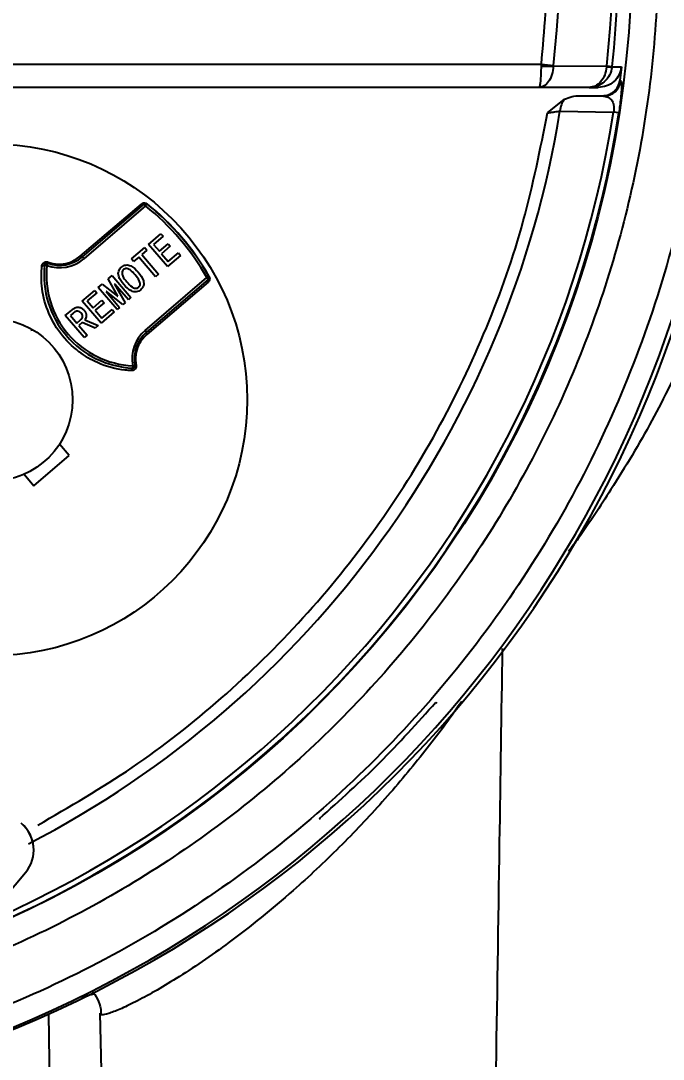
# Model space of a CAD drawing. Header units: millimetres. Extents: x 1465 to 4510, y 540 to 2694.
# Drawn here: x 2370.5 to 2425.7, y 2163.3 to 2252.5 of the extents above; entities that cross this region are included whole.
import ezdxf

# ---------------------------------------------------------------- set-up
doc = ezdxf.new("R2010")
doc.units = ezdxf.units.MM
doc.layers.add('AM_5', color=3, linetype='Continuous', lineweight=25)
doc.styles.add('SLDTEXTSTYLE1', font='txt.shx', dxfattribs={"width": 0.7, "bigfont": 'gbcbig.shx'})
doc.dimstyles.new('SLDDIMSTYLE12$0', dxfattribs={"dimtxt": 12, "dimasz": 10, "dimexe": 0, "dimexo": 0.0625, "dimgap": 0.875, "dimtad": 1, "dimdec": 1, "dimlfac": 1.8, "dimrnd": 1e-09, "dimzin": 12, "dimdsep": 46, "dimtxsty": 'SLDTEXTSTYLE1', "dimcen": 0.09, "dimdle": 8.16, "dimclrd": 3, "dimclre": 3, "dimadec": 0, "dimazin": 3, "dimtfac": 1, "dimtdec": 1, "dimtofl": 0, "dimtmove": 0, "dimatfit": 3, "dimfxl": 0, "dimfrac": 2, "dimtolj": 1, "dimlwd": 5, "dimlwe": 5, "dimarcsym": 0})

# ---------------------------------------------------------------- blocks, each defined once
blk = doc.blocks.new('*D67')
at = {"layer": 'AM_5', "color": 3, "lineweight": 5, "transparency": 16777216}
blk.add_line((2439.758, 2474.228), (2045.358, 2474.228), dxfattribs=at)
at = {"layer": 'AM_5', "color": 3, "linetype": 'Continuous', "lineweight": 5, "transparency": 16777216}
for p, q in [((2045.358, 2464.228), (2045.358, 2150.443)), ((2451.433, 2140.443), (2045.358, 2140.443))]:
    blk.add_line(p, q, dxfattribs=at)
at = {"layer": 'AM_5', "color": 3, "transparency": 16777216}
for points in [[(2043.691, 2464.228), (2047.025, 2464.228), (2045.358, 2474.228)], [(2043.691, 2150.443), (2047.025, 2150.443), (2045.358, 2140.443)]]:
    blk.add_solid(points, dxfattribs=at)
at = {"layer": 'Defpoints', "color": 0, "transparency": 16777216}
for p in [(2439.82, 2474.228), (2045.358, 2140.443), (2451.496, 2140.443)]:
    blk.add_point(p, dxfattribs=at)
at = {"layer": 'AM_5', "color": 0, "transparency": 16777216, "insert": (2030.769, 2307.336), "char_height": 12, "attachment_point": 5, "rotation": 90, "style": 'SLDTEXTSTYLE1'}
blk.add_mtext('\\A1;{\\H2.28571x;335}', dxfattribs=at)

msp = doc.modelspace()

# ---------------------------------------------------------------- linework, layer by layer
at = {"color": 7, "linetype": 'Continuous', "lineweight": 25}
for p, q in [((2364.502, 2248.793), (2415.193, 2248.793)), ((2415.19, 2248.633), (2415.193, 2248.793)), ((2415.193, 2248.793), (2416.218, 2248.673)), ((2416.215, 2248.633), (2416.218, 2248.673)), ((2416.215, 2248.633), (2420.801, 2248.641)), ((2420.801, 2248.641), (2420.795, 2248.572)), ((2420.801, 2248.641), (2421.263, 2248.589)), ((2421.261, 2248.572), (2421.263, 2248.589)), ((2421.261, 2248.572), (2422.066, 2248.574)), ((2422.066, 2248.574), (2421.928, 2247.398)), ((2421.928, 2247.398), (2422.023, 2247.365)), ((2414.992, 2246.793), (2364.502, 2246.793)), ((2419.287, 2246.793), (2414.992, 2246.793)), ((2418.495, 2246.083), (2420.536, 2246.049)), ((2418.495, 2246.083), (2420.439, 2246.083)), ((2419.287, 2246.793), (2420.075, 2246.793)), ((2415.713, 2244.609), (2417.187, 2245.783)), ((2416.784, 2244.76), (2421.384, 2244.677)), ((2421.844, 2244.606), (2421.384, 2244.677)), ((2375.551, 2232.278), (2380.813, 2236.772)), ((2375.744, 2232.227), (2381.048, 2236.757)), ((2381.178, 2236.605), (2375.873, 2232.075)), ((2381.048, 2236.757), (2381.178, 2236.605)), ((2381.302, 2236.762), (2381.178, 2236.605)), ((2381.318, 2236.781), (2381.302, 2236.762)), ((2381.423, 2233.294), (2382.501, 2234.215)), ((2382.682, 2234.004), (2381.859, 2233.301)), ((2382.501, 2234.215), (2382.682, 2234.004)), ((2379.967, 2232.05), (2381.112, 2233.028)), ((2381.292, 2232.817), (2380.847, 2232.437)), ((2381.112, 2233.028), (2381.292, 2232.817)), ((2383.047, 2231.393), (2381.423, 2233.294)), ((2381.859, 2233.301), (2382.362, 2232.712)), ((2382.362, 2232.712), (2383.118, 2233.358)), ((2383.299, 2233.147), (2382.543, 2232.501)), ((2383.118, 2233.358), (2383.299, 2233.147)), ((2383.122, 2231.823), (2384, 2232.573)), ((2384, 2232.573), (2384.18, 2232.362)), ((2372.699, 2231.502), (2372.768, 2231.69)), ((2375.873, 2232.075), (2375.744, 2232.227)), ((2380.147, 2231.839), (2379.967, 2232.05)), ((2380.592, 2232.219), (2380.147, 2231.839)), ((2382.035, 2230.529), (2380.592, 2232.219)), ((2380.847, 2232.437), (2382.291, 2230.748)), ((2382.543, 2232.501), (2383.122, 2231.823)), ((2384.18, 2232.362), (2383.047, 2231.393)), ((2372.699, 2231.502), (2372.5, 2231.523)), ((2382.291, 2230.748), (2382.035, 2230.529)), ((2377.098, 2229.601), (2377.443, 2229.895)), ((2377.443, 2229.895), (2378.76, 2228.848)), ((2377.954, 2230.332), (2378.299, 2230.626)), ((2378.783, 2228.867), (2377.954, 2230.332)), ((2378.299, 2230.626), (2379.923, 2228.725)), ((2378.542, 2229.892), (2378.52, 2229.873)), ((2378.52, 2229.873), (2379.411, 2228.288)), ((2379.7, 2228.535), (2378.542, 2229.892)), ((2381.134, 2225.916), (2386.438, 2230.446)), ((2386.568, 2230.294), (2381.264, 2225.764)), ((2386.546, 2230.059), (2381.285, 2225.566)), ((2386.612, 2230.545), (2386.438, 2230.446)), ((2386.568, 2230.294), (2386.438, 2230.446)), ((2386.634, 2230.557), (2386.612, 2230.545)), ((2375.731, 2228.433), (2376.809, 2229.354)), ((2376.99, 2229.143), (2376.167, 2228.44)), ((2376.809, 2229.354), (2376.99, 2229.143)), ((2378.722, 2227.7), (2377.098, 2229.601)), ((2377.808, 2229.265), (2377.786, 2229.246)), ((2377.786, 2229.246), (2378.944, 2227.89)), ((2379.233, 2228.137), (2377.808, 2229.265)), ((2377.355, 2226.532), (2375.731, 2228.433)), ((2376.167, 2228.44), (2376.67, 2227.851)), ((2376.67, 2227.851), (2377.426, 2228.497)), ((2377.607, 2228.285), (2376.851, 2227.64)), ((2377.426, 2228.497), (2377.607, 2228.285)), ((2378.76, 2228.848), (2378.783, 2228.867)), ((2379.411, 2228.288), (2379.233, 2228.137)), ((2379.923, 2228.725), (2379.7, 2228.535)), ((2374.275, 2227.189), (2374.83, 2227.664)), ((2375.898, 2225.288), (2374.275, 2227.189)), ((2374.955, 2227.405), (2374.711, 2227.196)), ((2374.711, 2227.196), (2375.271, 2226.54)), ((2376.851, 2227.64), (2377.43, 2226.962)), ((2378.489, 2227.5), (2377.355, 2226.532)), ((2377.43, 2226.962), (2378.308, 2227.712)), ((2378.308, 2227.712), (2378.489, 2227.5)), ((2378.944, 2227.89), (2378.722, 2227.7)), ((2375.271, 2226.54), (2375.582, 2226.806)), ((2375.74, 2226.576), (2375.451, 2226.329)), ((2375.451, 2226.329), (2376.154, 2225.506)), ((2376.843, 2226.095), (2375.74, 2226.576)), ((2375.956, 2226.818), (2377.11, 2226.323)), ((2377.11, 2226.323), (2376.843, 2226.095)), ((2371.519, 2225.941), (2371.312, 2225.901)), ((2376.154, 2225.506), (2375.898, 2225.288)), ((2381.264, 2225.764), (2381.134, 2225.916)), ((2380.071, 2222.87), (2380.062, 2222.67)), ((2380.071, 2222.87), (2380.268, 2222.908)), ((2374.623, 2215.16), (2373.784, 2216.143)), ((2371.582, 2212.563), (2374.623, 2215.16)), ((2370.743, 2213.545), (2371.582, 2212.563)), ((2406.115, 2193.94), (2406.192, 2193.863)), ((2396.2, 2183.864), (2396.12, 2183.945)), ((2371.563, 2181.242), (2371.563, 2181.242)), ((2365.761, 2173.238), (2370.861, 2179.317)), ((2372.84, 2167.157), (2373.243, 2140.407)), ((2377.24, 2167.218), (2377.942, 2140.407)), ((2377.276, 2167.206), (2377.262, 2167.218))]:
    msp.add_line(p, q, dxfattribs=at)
at = {"color": 7, "linetype": 'Continuous', "lineweight": 25, "flags": 128}
for points in [[(2420.439, 2246.083), (2420.493, 2246.064), (2420.536, 2246.049)], [(2375.744, 2232.227), (2375.727, 2232.216), (2375.706, 2232.211), (2375.683, 2232.21), (2375.658, 2232.215), (2375.631, 2232.224), (2375.604, 2232.238), (2375.577, 2232.256), (2375.551, 2232.278)], [(2372.5, 2231.523), (2372.494, 2231.503), (2372.478, 2231.485), (2372.455, 2231.47), (2372.425, 2231.458), (2372.389, 2231.449), (2372.35, 2231.446), (2372.308, 2231.446), (2372.266, 2231.451)], [(2381.285, 2225.566), (2381.267, 2225.595), (2381.253, 2225.624), (2381.243, 2225.653), (2381.238, 2225.681), (2381.238, 2225.706), (2381.242, 2225.729), (2381.251, 2225.748), (2381.264, 2225.764)], [(2380.062, 2222.67), (2380.041, 2222.667), (2380.02, 2222.655), (2380.001, 2222.634), (2379.985, 2222.606), (2379.971, 2222.572), (2379.961, 2222.534), (2379.955, 2222.492), (2379.953, 2222.45)]]:
    msp.add_lwpolyline(points, dxfattribs=at)
at = {"color": 7, "linetype": 'Continuous', "lineweight": 25}
for centre, radius in [((2331.477, 2258.583), 91.48), ((2367.907, 2219.945), 22), ((2367.907, 2219.945), 7)]:
    msp.add_circle(centre, radius, dxfattribs=at)
for centre, radius, start, end in [((2331.477, 2258.583), 90.341, 353.64897, 186.35103), ((2331.477, 2258.583), 89.875, 353.64897, 186.35103), ((2331.477, 2258.583), 85.319, 353.33017, 186.66983), ((2415.703, 2262.956), 14.333, 267.94984, 272.05016), ((2421.028, 2250.397), 1.841, 262.72931, 277.27069), ((2420.534, 2247.55), 1.5, 270.08726, 352.92929), ((2418.544, 2244.657), 1.764, 140.30131, 176.6646), ((2331.477, 2258.583), 90.976, 277.53416, 351.20762), ((2331.477, 2258.583), 91.441, 277.53416, 351.20762), ((2331.477, 2258.583), 86.42, 297.29308, 350.7957), ((2331.515, 2258.405), 99.998, 280.32817, 349.67428), ((2331.931, 2258.405), 99.998, 280.32817, 349.67428), ((2380.939, 2236.903), 0.182, 225.96374, 306.87746), ((2381.178, 2236.605), 0.2, 51.461, 130.5), ((2367.907, 2219.945), 21.3, 29.539, 51.461), ((2367.907, 2219.945), 21.5, 29.539, 51.461), ((2367.907, 2219.945), 21.524, 29.539, 51.461), ((2372.699, 2231.502), 0.2, 69.96903, 173.8094), ((2373.795, 2234.508), 3.2, 249.96903, 310.5), ((2373.795, 2234.508), 3, 249.96903, 310.5), ((2373.437, 2231.53), 0.689, 158.62428, 166.58963), ((2380.454, 2230.661), 8, 173.8094, 267.1906), ((2380.454, 2230.661), 7.8, 173.8094, 267.1906), ((2386.695, 2230.164), 0.182, 134.12254, 215.03626), ((2386.438, 2230.446), 0.2, 310.5, 29.539), ((2383.212, 2223.482), 3.2, 130.5, 191.03097), ((2383.212, 2223.482), 3, 130.5, 191.03097), ((2380.071, 2222.87), 0.2, 267.1906, 11.03097), ((2380.215, 2223.595), 0.689, 274.41037, 282.37572), ((2368.563, 2181.245), 3, 320, 50), ((2368.563, 2181.245), 3, 359.93876, 50)]:
    msp.add_arc(centre, radius, start, end, dxfattribs=at)
for points in [[(2331.477, 2352.323), (2334.545, 2352.236), (2340.68, 2352.062), (2349.794, 2350.659), (2358.732, 2348.434), (2367.407, 2345.326), (2375.737, 2341.388), (2383.64, 2336.65), (2391.041, 2331.162), (2397.868, 2324.974), (2404.056, 2318.147), (2409.545, 2310.746), (2414.281, 2302.843), (2418.221, 2294.513), (2421.325, 2285.838), (2423.564, 2276.9), (2424.916, 2267.786), (2425.368, 2258.583), (2424.916, 2249.38), (2423.564, 2240.266), (2421.325, 2231.328), (2418.221, 2222.652), (2414.281, 2214.323), (2409.545, 2206.42), (2404.056, 2199.019), (2397.868, 2192.192), (2391.041, 2186.004), (2383.64, 2180.515), (2375.737, 2175.778), (2367.407, 2171.839), (2358.732, 2168.732), (2349.794, 2166.507), (2340.68, 2165.103), (2334.545, 2164.929), (2331.477, 2164.842)], [(2429.151, 2247.793), (2428.626, 2244.142), (2427.578, 2236.838), (2424.459, 2226.195), (2420.251, 2215.952), (2414.895, 2206.251), (2408.491, 2197.212), (2401.109, 2188.95), (2392.847, 2181.569), (2383.808, 2175.164), (2374.107, 2169.809), (2363.864, 2165.601), (2353.221, 2162.481), (2345.918, 2161.433), (2342.266, 2160.909)], [(2396.12, 2183.945), (2397.875, 2185.521), (2401.386, 2188.674), (2404.538, 2192.185), (2406.115, 2193.94)]]:
    msp.add_open_spline(points, degree=3, dxfattribs=at)
for points, knots in [([(2415.193, 2248.793), (2415.444, 2251.688), (2415.95, 2257.528), (2415.548, 2266.385), (2414.266, 2275.248), (2412.016, 2283.973), (2408.853, 2292.409), (2404.831, 2300.414), (2400.042, 2307.866), (2394.555, 2314.714), (2388.39, 2320.96), (2381.545, 2326.582), (2374.061, 2331.506), (2366.05, 2335.628), (2357.645, 2338.876), (2348.991, 2341.179), (2340.24, 2342.607), (2334.382, 2342.782), (2331.477, 2342.869)], [0, 0, 0, 0, 0.061282, 0.123596, 0.186618, 0.25, 0.313382, 0.376404, 0.438718, 0.5, 0.561282, 0.623596, 0.686618, 0.75, 0.813382, 0.876404, 0.938718, 1, 1, 1, 1]), ([(2414.992, 2246.793), (2415.007, 2246.803), (2415.036, 2246.822), (2415.082, 2246.99), (2415.133, 2247.323), (2415.176, 2247.902), (2415.185, 2248.394), (2415.19, 2248.633)], [0, 0, 0, 0, 0.155396, 0.29072, 0.500419, 0.757942, 1, 1, 1, 1]), ([(2416.215, 2248.633), (2416.185, 2248.378), (2416.125, 2247.875), (2415.828, 2247.273), (2415.438, 2246.87), (2415.14, 2246.818), (2414.992, 2246.793)], [0, 0, 0, 0, 0.258117, 0.510596, 0.757084, 1, 1, 1, 1]), ([(2420.795, 2248.572), (2420.753, 2248.325), (2420.67, 2247.835), (2420.303, 2247.254), (2419.827, 2246.867), (2419.466, 2246.817), (2419.287, 2246.793)], [0, 0, 0, 0, 0.257719, 0.510264, 0.756882, 1, 1, 1, 1]), ([(2421.261, 2248.572), (2421.206, 2248.325), (2421.097, 2247.835), (2420.617, 2247.254), (2419.994, 2246.867), (2419.522, 2246.817), (2419.287, 2246.793)], [0, 0, 0, 0, 0.257719, 0.510264, 0.756882, 1, 1, 1, 1]), ([(2422.066, 2248.574), (2422.013, 2248.334), (2421.908, 2247.855), (2421.438, 2247.273), (2420.807, 2246.871), (2420.319, 2246.819), (2420.075, 2246.793)], [0, 0, 0, 0, 0.2499161, 0.4998772, 0.7499002, 1, 1, 1, 1]), ([(2420.439, 2246.083), (2420.62, 2246.102), (2420.982, 2246.14), (2421.452, 2246.436), (2421.805, 2246.865), (2421.887, 2247.22), (2421.928, 2247.398)], [0, 0, 0, 0, 0.249919, 0.499876, 0.749973, 1, 1, 1, 1]), ([(2422.023, 2247.365), (2422.042, 2247.331), (2422.081, 2247.265), (2422.081, 2246.839), (2422.051, 2246.333), (2422.005, 2245.829), (2421.938, 2245.248), (2421.875, 2244.815), (2421.844, 2244.606)], [0, 0, 0, 0, 0.25973, 0.49902, 0.62722, 0.751249, 0.879328, 1, 1, 1, 1]), ([(2417.187, 2245.783), (2417.397, 2245.872), (2417.815, 2246.049), (2418.269, 2246.072), (2418.495, 2246.083)], [0, 0, 0, 0, 0.501536, 1, 1, 1, 1]), ([(2420.536, 2246.049), (2420.588, 2246.045), (2420.678, 2246.037), (2420.774, 2246.011), (2420.824, 2245.993), (2420.94, 2245.948), (2421.137, 2245.826), (2421.324, 2245.569), (2421.405, 2245.279), (2421.421, 2245.151), (2421.423, 2245.059), (2421.423, 2245.057), (2421.423, 2245.049), (2421.424, 2245.019), (2421.423, 2244.953), (2421.415, 2244.833), (2421.395, 2244.734), (2421.384, 2244.677)], [0, 0, 0, 0, 0.121727, 0.20994, 0.237801, 0.245856, 0.499726, 0.748792, 0.797604, 0.886644, 0.886708, 0.887233, 0.888706, 0.894283, 0.915732, 0.95058, 1, 1, 1, 1]), ([(2371.905, 2183.373), (2374.652, 2184.966), (2380.202, 2188.184), (2387.833, 2194.204), (2394.861, 2201.08), (2401.077, 2208.791), (2406.368, 2217.164), (2410.606, 2226.036), (2413.839, 2235.202), (2415.092, 2241.494), (2415.713, 2244.609)], [0, 0, 0, 0, 0.122144, 0.246703, 0.372927, 0.5, 0.627073, 0.753297, 0.877856, 1, 1, 1, 1]), ([(2415.713, 2244.609), (2415.826, 2244.626), (2416.041, 2244.659), (2416.419, 2244.712), (2416.643, 2244.741), (2416.784, 2244.76)], [0, 0, 0, 0, 0.290063, 0.553603, 1, 1, 1, 1]), ([(2380.813, 2236.772), (2380.871, 2236.811), (2380.96, 2236.869), (2381.117, 2236.87), (2381.216, 2236.842), (2381.276, 2236.812), (2381.308, 2236.788), (2381.318, 2236.781)], [0, 0, 0, 0, 0.49351, 0.746512, 0.851032, 0.956489, 1, 1, 1, 1]), ([(2372.266, 2231.451), (2372.28, 2231.508), (2372.306, 2231.616), (2372.42, 2231.737), (2372.554, 2231.799), (2372.687, 2231.811), (2372.762, 2231.791), (2372.796, 2231.781)], [0, 0, 0, 0, 0.257956, 0.484914, 0.703585, 0.864278, 1, 1, 1, 1]), ([(2372.796, 2231.781), (2372.861, 2231.759), (2373.216, 2231.639), (2373.9, 2231.572), (2374.817, 2231.762), (2375.29, 2232.094), (2375.551, 2232.278)], [0, 0, 0, 0, 0.064043, 0.354412, 0.643074, 1, 1, 1, 1]), ([(2379.953, 2222.45), (2379.776, 2222.462), (2378.819, 2222.529), (2377.244, 2222.951), (2375.311, 2224.078), (2373.765, 2225.619), (2372.667, 2227.622), (2372.177, 2229.649), (2372.238, 2230.888), (2372.266, 2231.451)], [0, 0, 0, 0, 0.043937, 0.236293, 0.372822, 0.535728, 0.69861, 0.863201, 1, 1, 1, 1]), ([(2379.306, 2229.852), (2379.122, 2230.079), (2378.892, 2230.363), (2378.824, 2230.791), (2378.854, 2231.005), (2378.948, 2231.202), (2379.051, 2231.301), (2379.103, 2231.351)], [0, 0, 0, 0, 0.498982, 0.624271, 0.749515, 0.874666, 1, 1, 1, 1]), ([(2379.103, 2231.351), (2379.16, 2231.394), (2379.274, 2231.48), (2379.482, 2231.541), (2379.697, 2231.534), (2380.104, 2231.393), (2380.346, 2231.123), (2380.54, 2230.906)], [0, 0, 0, 0, 0.125297, 0.250413, 0.375603, 0.500878, 1, 1, 1, 1]), ([(2379.283, 2231.14), (2379.249, 2231.102), (2379.179, 2231.026), (2379.136, 2230.82), (2379.238, 2230.467), (2379.439, 2230.235), (2379.573, 2230.08)], [0, 0, 0, 0, 0.12479, 0.249939, 0.498148, 1, 1, 1, 1]), ([(2380.273, 2230.678), (2380.142, 2230.833), (2379.945, 2231.065), (2379.62, 2231.231), (2379.411, 2231.224), (2379.326, 2231.168), (2379.283, 2231.14)], [0, 0, 0, 0, 0.501886, 0.750204, 0.875265, 1, 1, 1, 1]), ([(2380.54, 2230.906), (2380.724, 2230.679), (2380.955, 2230.396), (2381.033, 2229.97), (2381.01, 2229.755), (2380.918, 2229.556), (2380.816, 2229.456), (2380.764, 2229.406)], [0, 0, 0, 0, 0.499133, 0.624424, 0.749622, 0.874708, 1, 1, 1, 1]), ([(2379.573, 2230.08), (2379.707, 2229.922), (2379.907, 2229.686), (2380.241, 2229.527), (2380.453, 2229.532), (2380.54, 2229.589), (2380.584, 2229.617)], [0, 0, 0, 0, 0.501698, 0.750126, 0.875254, 1, 1, 1, 1]), ([(2380.584, 2229.617), (2380.618, 2229.655), (2380.687, 2229.732), (2380.722, 2229.941), (2380.607, 2230.289), (2380.407, 2230.522), (2380.273, 2230.678)], [0, 0, 0, 0, 0.124691, 0.249737, 0.498265, 1, 1, 1, 1]), ([(2386.634, 2230.557), (2386.644, 2230.536), (2386.667, 2230.489), (2386.686, 2230.403), (2386.685, 2230.285), (2386.641, 2230.158), (2386.578, 2230.093), (2386.546, 2230.059)], [0, 0, 0, 0, 0.08537, 0.190799, 0.356423, 0.666471, 1, 1, 1, 1]), ([(2380.764, 2229.406), (2380.706, 2229.362), (2380.591, 2229.276), (2380.38, 2229.216), (2380.162, 2229.224), (2379.749, 2229.361), (2379.503, 2229.634), (2379.306, 2229.852)], [0, 0, 0, 0, 0.125329, 0.250449, 0.375699, 0.501004, 1, 1, 1, 1]), ([(2374.83, 2227.664), (2374.922, 2227.732), (2375.104, 2227.867), (2375.429, 2227.937), (2375.711, 2227.827), (2375.834, 2227.697), (2375.896, 2227.632)], [0, 0, 0, 0, 0.280748, 0.559845, 0.779251, 1, 1, 1, 1]), ([(2375.64, 2227.413), (2375.587, 2227.465), (2375.482, 2227.568), (2375.201, 2227.595), (2375.049, 2227.477), (2374.955, 2227.405)], [0, 0, 0, 0, 0.280741, 0.559569, 1, 1, 1, 1]), ([(2375.582, 2226.806), (2375.627, 2226.853), (2375.717, 2226.946), (2375.778, 2227.126), (2375.734, 2227.293), (2375.672, 2227.373), (2375.64, 2227.413)], [0, 0, 0, 0, 0.280414, 0.55968, 0.779182, 1, 1, 1, 1]), ([(2375.896, 2227.632), (2375.947, 2227.566), (2376.049, 2227.434), (2376.092, 2227.2), (2376.057, 2226.987), (2375.99, 2226.874), (2375.956, 2226.818)], [0, 0, 0, 0, 0.28037, 0.559216, 0.779715, 1, 1, 1, 1]), ([(2381.285, 2225.566), (2381.062, 2225.336), (2380.659, 2224.922), (2380.329, 2224.045), (2380.287, 2223.36), (2380.351, 2222.989), (2380.362, 2222.922)], [0, 0, 0, 0, 0.3569261, 0.6455881, 0.9359573, 1, 1, 1, 1]), ([(2427.725, 2224.228), (2426.741, 2222.191), (2424.758, 2218.085), (2421.522, 2212.708), (2419.042, 2208.944), (2417.808, 2207.279), (2417.53, 2206.904)], [0, 0, 0, 0, 0.3351097, 0.675181, 0.9269218, 1, 1, 1, 1]), ([(2380.362, 2222.922), (2380.366, 2222.882), (2380.375, 2222.801), (2380.341, 2222.685), (2380.276, 2222.581), (2380.175, 2222.497), (2380.062, 2222.452), (2379.984, 2222.451), (2379.953, 2222.45)], [0, 0, 0, 0, 0.154084, 0.307786, 0.471204, 0.657166, 0.867497, 1, 1, 1, 1]), ([(2410.955, 2140.407), (2411.174, 2154.236), (2411.481, 2173.618), (2411.768, 2193.001), (2411.85, 2198.554)], [0, 0, 0, 0, 0.713495, 1, 1, 1, 1]), ([(2408.334, 2194.039), (2408.239, 2193.897), (2407.243, 2192.406), (2405.01, 2189.482), (2401.606, 2185.399), (2397.863, 2181.448), (2394.33, 2178.126), (2391.127, 2175.422), (2388.488, 2173.376), (2386.021, 2171.624), (2383.847, 2170.202), (2381.908, 2169.046), (2380.264, 2168.158), (2378.929, 2167.526), (2377.946, 2167.153), (2377.358, 2167.03), (2377.301, 2167.152), (2377.276, 2167.206)], [0, 0, 0, 0, 0.0112691, 0.1175597, 0.2238424, 0.3277148, 0.4314747, 0.5006194, 0.5697132, 0.6291805, 0.6886048, 0.7428814, 0.797126, 0.8499404, 0.9027383, 0.9566039, 1, 1, 1, 1]), ([(2376.76, 2168.849), (2376.583, 2168.816), (2376.246, 2168.752), (2375.776, 2168.639), (2375.554, 2168.586)], [0, 0, 0, 0, 0.525268, 1, 1, 1, 1]), ([(2376.553, 2169.101), (2376.594, 2169.066), (2376.861, 2168.84), (2377.163, 2168.227), (2377.361, 2167.579), (2377.339, 2167.255), (2377.336, 2167.205)], [0, 0, 0, 0, 0.076601, 0.503811, 0.923778, 1, 1, 1, 1])]:
    msp.add_open_spline(points, degree=3, knots=knots, dxfattribs=at)

# ---------------------------------------------------------------- dimensions: what is measured, and where the dimension line sits
at = {"layer": 'AM_5'}
dim = msp.add_linear_dim(base=(2045.358, 2140.443), p1=(2439.82, 2474.228), p2=(2451.496, 2140.443), angle=90, text='{\\H2.28571x;335}', dimstyle='SLDDIMSTYLE12$0', override={"dimlfac": 1}, dxfattribs=at)
dim.commit()
dim.dimension.update_dxf_attribs({"geometry": '*D67', "text_midpoint": (2030.769, 2307.336)})

doc.saveas('drawing.dxf')
